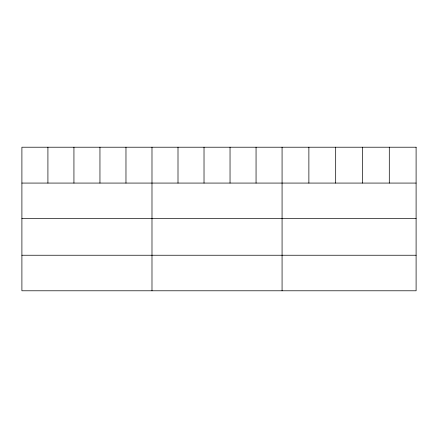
<?xml version="1.0" encoding="UTF-8"?>
<svg xmlns="http://www.w3.org/2000/svg" width="438" height="438" viewBox="0 0 438 438"><rect width="100%" height="100%" fill="white"/><g stroke="black" fill="none" stroke-linecap="round" stroke-linejoin="round"><path stroke-width="0.66" d="M21.9 183.073L416.1 183.073M21.9 218.617L416.1 218.617M21.9 255.239L416.1 255.239M389.294 147.212L389.294 183.073M362.489 147.212L362.489 183.073M335.683 147.212L335.683 183.073M308.878 147.212L308.878 183.073M282.072 147.212L282.072 290.788M256.055 147.212L256.055 183.073M230.038 147.212L230.038 183.073M204.02 147.212L204.02 183.073M178.003 147.212L178.003 183.073M151.986 147.212L151.986 290.788M125.969 147.212L125.969 183.073M99.952 147.212L99.952 183.073M73.934 147.212L73.934 183.073M47.917 147.212L47.917 183.073M416.1 147.212L21.9 147.212L21.9 290.788L416.1 290.788L416.1 147.212"/></g></svg>
